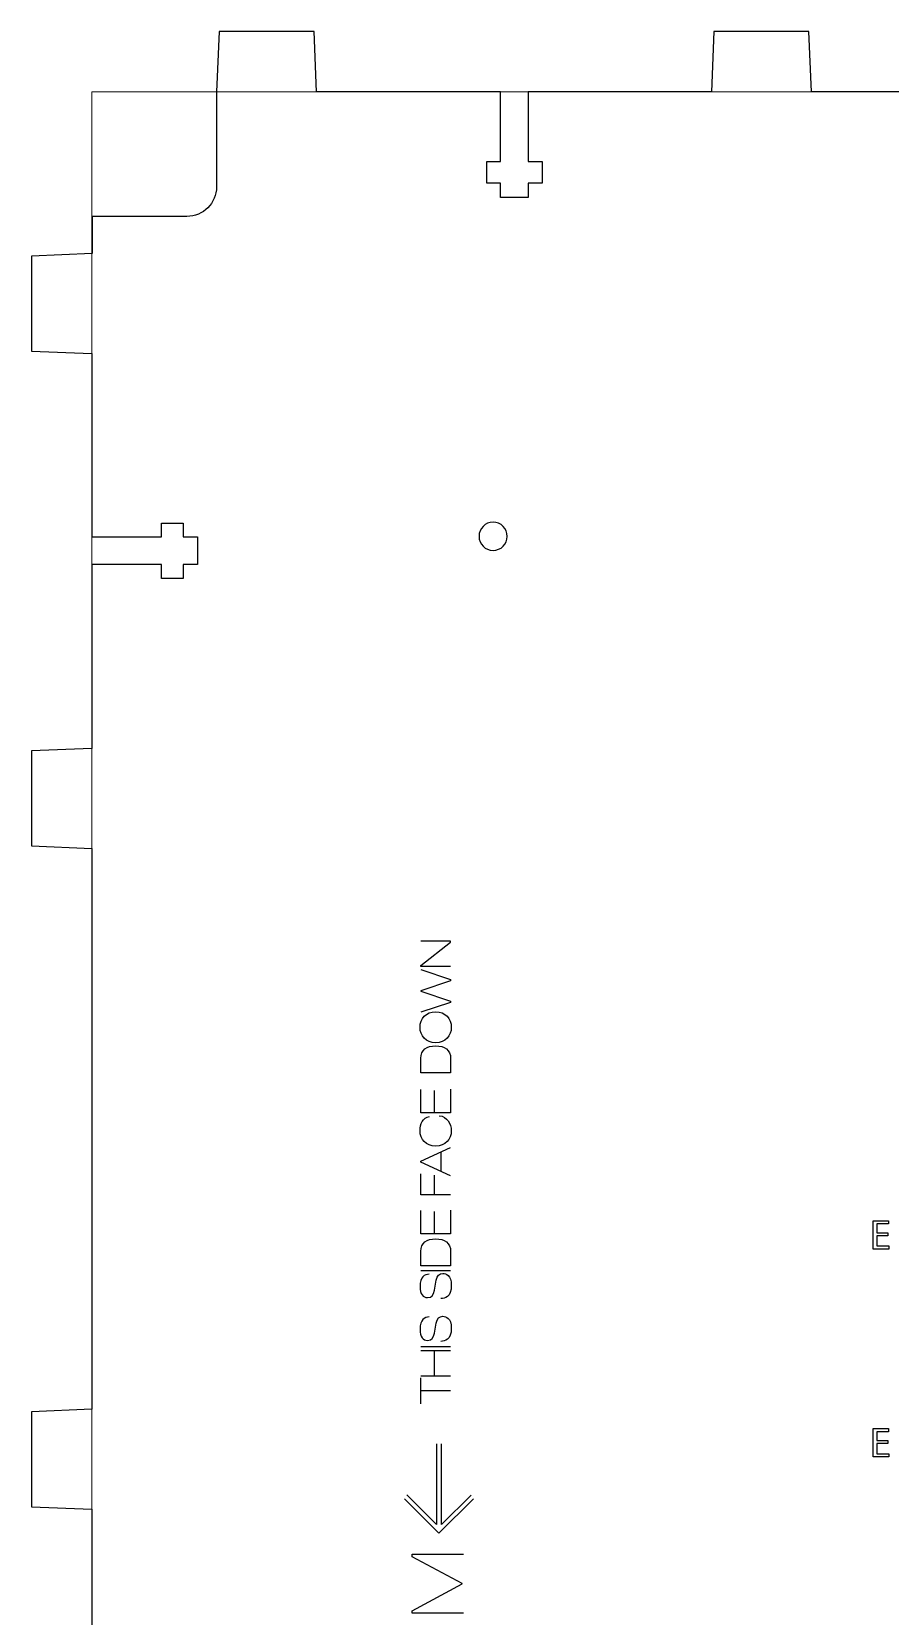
# Model space of a CAD drawing. Header units: millimetres. Extents: x 28 to 1378, y 89 to 912.
# Drawn here: x 1028.5 to 1115.2, y 309.1 to 469.3 of the extents above; entities that cross this region are included whole.
import ezdxf

# ---------------------------------------------------------------- set-up
doc = ezdxf.new("R2010")
doc.units = ezdxf.units.MM
doc.layers.add('CUTS', color=1, linetype='Continuous', true_color=0xff0000)
doc.layers.add('TEXT', color=5, linetype='Continuous', true_color=0x0000ff)
doc.layers.add('Referance lines', color=2, linetype='Continuous', lineweight=0, true_color=0xffff00)

msp = doc.modelspace()

# ---------------------------------------------------------------- linework, layer by layer
at = {"layer": 'CUTS', "color": 1, "true_color": 0xff0000}
for points in [[(1173.27, 463.17), (1107.27, 463.17), (1107.02, 469.26), (1097.42, 469.26), (1097.17, 463.17), (1078.66, 463.17), (1078.66, 456.15), (1080.06, 456.15), (1080.06, 453.95), (1078.66, 453.95), (1078.66, 452.51), (1075.86, 452.51), (1075.86, 453.95), (1074.46, 453.95), (1074.46, 456.15), (1075.86, 456.15), (1075.86, 463.17), (1057.26, 463.17), (1057.01, 469.26), (1047.41, 469.26), (1047.16, 463.17), (1047.15, 463.17), (1047.15, 453.59)], [(1044.15, 450.59), (1034.58, 450.59), (1034.58, 450.32), (1034.58, 446.83), (1028.47, 446.58), (1028.47, 436.98), (1034.56, 436.73), (1034.56, 418.21), (1041.58, 418.21), (1041.58, 419.61), (1043.78, 419.61), (1043.78, 418.21), (1045.23, 418.21), (1045.23, 415.41), (1043.78, 415.41), (1043.78, 414.01), (1041.58, 414.01), (1041.58, 415.41), (1034.56, 415.41), (1034.56, 396.83), (1028.47, 396.58), (1028.47, 386.98), (1034.56, 386.73), (1034.56, 330.06), (1028.47, 329.81), (1028.47, 320.21), (1034.56, 319.96), (1034.56, 301.43)]]:
    msp.add_lwpolyline(points, dxfattribs=at)
for points in [[(1047.15, 453.59), (1047.15, 451.93), (1045.81, 450.59), (1044.15, 450.59)], [(1075.11, 419.69), (1074.32, 419.69), (1073.68, 419.05), (1073.68, 418.26)], [(1076.53, 418.26), (1076.53, 419.05), (1075.89, 419.69), (1075.11, 419.69)], [(1073.68, 418.26), (1073.68, 417.47), (1074.32, 416.84), (1075.11, 416.84)], [(1075.11, 416.84), (1075.89, 416.84), (1076.53, 417.47), (1076.53, 418.26)]]:
    msp.add_open_spline(points, degree=3, dxfattribs=at)
at = {"layer": 'Referance lines'}
for p, q in [((1034.56, 463.17), (1372.11, 463.17)), ((1034.56, 136.83), (1034.56, 463.17))]:
    msp.add_line(p, q, dxfattribs=at)
at = {"layer": 'TEXT', "color": 5, "true_color": 0x0000ff}
for points in [[(1070.81, 374.78), (1067.79, 374.78), (1067.79, 374.89), (1070.81, 377.27), (1070.81, 377.37), (1067.79, 377.37)], [(1067.79, 374.48), (1070.81, 373.47), (1070.81, 373.36), (1067.8, 372.33), (1067.8, 372.32), (1070.81, 371.28), (1070.81, 371.17), (1067.79, 370.17)], [(1067.79, 364.05), (1067.79, 365.52)], [(1070.81, 365.52), (1070.81, 364.05), (1067.79, 364.05), (1067.79, 364.05)], [(1070.81, 362.4), (1070.81, 360.02), (1067.79, 360.02), (1067.79, 362.37)], [(1069.19, 360.02), (1069.19, 362.27)], [(1070.81, 353.63), (1067.79, 355.02), (1067.79, 355.13), (1070.81, 356.52)], [(1069.81, 356.06), (1069.81, 354.08)], [(1070.81, 351.71), (1067.79, 351.71), (1067.79, 353.83)], [(1069.19, 351.71), (1069.19, 353.71)], [(1070.81, 350.17), (1070.81, 347.79), (1067.79, 347.79), (1067.79, 350.15)], [(1069.19, 347.79), (1069.19, 350.05)], [(1114.98, 347.59), (1113.88, 347.59), (1113.88, 346.56), (1115.11, 346.56), (1115.11, 346.25), (1113.5, 346.25), (1113.5, 349.1), (1115.05, 349.1), (1115.05, 348.79), (1113.88, 348.79), (1113.88, 347.89), (1114.98, 347.89), (1114.98, 347.59), (1114.98, 347.59)], [(1067.79, 344.55), (1067.79, 346.02)], [(1070.81, 346.02), (1070.81, 344.55), (1067.79, 344.55), (1067.79, 344.55)], [(1067.79, 344.09), (1070.81, 344.09)], [(1069.18, 342.09), (1069.35, 343.09)], [(1069.18, 337.76), (1069.35, 338.77)], [(1067.79, 336.41), (1070.81, 336.41)], [(1067.79, 335.98), (1070.81, 335.98)], [(1069.19, 333.39), (1069.19, 335.98)], [(1070.81, 333.39), (1067.79, 333.39)], [(1067.79, 330.62), (1067.79, 333.23)], [(1070.81, 331.93), (1067.79, 331.93)], [(1114.98, 326.59), (1113.88, 326.59), (1113.88, 325.56), (1115.11, 325.56), (1115.11, 325.25), (1113.5, 325.25), (1113.5, 328.1), (1115.05, 328.1), (1115.05, 327.79), (1113.88, 327.79), (1113.88, 326.89), (1114.98, 326.89), (1114.98, 326.59), (1114.98, 326.59)], [(1069.38, 326.58), (1069.38, 318.4), (1066.38, 321.4)], [(1072.87, 321.39), (1069.88, 318.4), (1069.88, 326.58)], [(1073.11, 321.02), (1069.63, 317.54), (1066.15, 321.02)], [(1072.12, 309.44), (1066.91, 309.44), (1066.91, 309.69), (1071.97, 312.42), (1071.97, 312.44), (1066.91, 315.16), (1066.91, 315.4), (1072.12, 315.4)]]:
    msp.add_lwpolyline(points, dxfattribs=at)
for points in [[(1067.72, 368.66), (1067.72, 369.53), (1068.3, 370.23), (1069.3, 370.23)], [(1069.3, 370.23), (1070.3, 370.23), (1070.88, 369.53), (1070.88, 368.66)], [(1069.3, 367.1), (1068.3, 367.1), (1067.72, 367.8), (1067.72, 368.66)], [(1070.88, 368.66), (1070.88, 367.8), (1070.3, 367.1), (1069.3, 367.1)], [(1067.79, 365.52), (1067.79, 366.36), (1068.4, 366.78), (1069.3, 366.78)], [(1069.3, 366.78), (1070.2, 366.78), (1070.81, 366.36), (1070.81, 365.52)], [(1067.72, 358.2), (1067.72, 358.92), (1068.01, 359.49), (1068.67, 359.65)], [(1069.66, 359.72), (1070.47, 359.63), (1070.88, 358.9), (1070.88, 358.2)], [(1069.3, 356.64), (1068.3, 356.64), (1067.72, 357.34), (1067.72, 358.2)], [(1070.88, 358.2), (1070.88, 357.34), (1070.3, 356.64), (1069.3, 356.64)], [(1067.79, 346.02), (1067.79, 346.85), (1068.4, 347.28), (1069.3, 347.28)], [(1069.3, 347.28), (1070.2, 347.28), (1070.81, 346.85), (1070.81, 346.02)], [(1068.63, 343.7), (1068.17, 343.67), (1067.72, 343.47), (1067.72, 342.46)], [(1069.35, 343.09), (1069.45, 343.55), (1069.65, 343.78), (1070.03, 343.78)], [(1070.03, 343.78), (1070.36, 343.78), (1070.88, 343.62), (1070.88, 342.58)], [(1067.72, 342.46), (1067.72, 341.69), (1068, 341.34), (1068.49, 341.34)], [(1068.49, 341.34), (1068.91, 341.34), (1069.08, 341.59), (1069.18, 342.09)], [(1070.88, 342.58), (1070.88, 341.38), (1070.25, 341.24), (1069.81, 341.24)], [(1068.63, 339.38), (1068.17, 339.35), (1067.72, 339.14), (1067.72, 338.13)], [(1067.72, 338.13), (1067.72, 337.37), (1068, 337.02), (1068.49, 337.02)], [(1069.35, 338.77), (1069.45, 339.23), (1069.65, 339.45), (1070.03, 339.45)], [(1070.88, 338.25), (1070.88, 337.06), (1070.25, 336.92), (1069.81, 336.91)], [(1070.03, 339.45), (1070.36, 339.45), (1070.88, 339.29), (1070.88, 338.25)], [(1068.49, 337.02), (1068.91, 337.02), (1069.08, 337.26), (1069.18, 337.76)]]:
    msp.add_open_spline(points, degree=3, dxfattribs=at)

doc.saveas('drawing.dxf')
